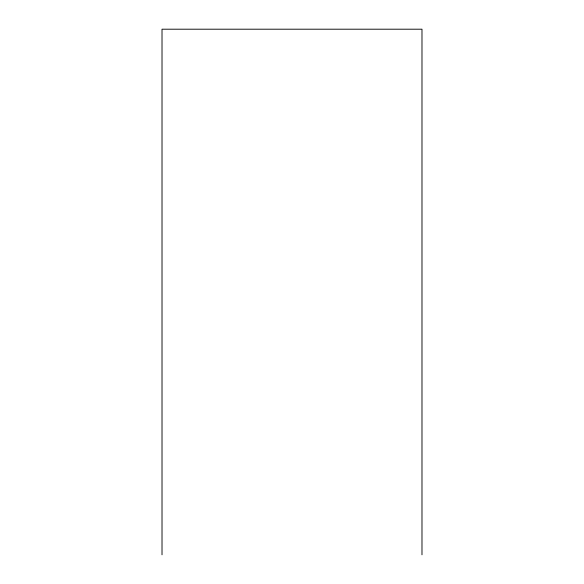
<?xml version="1.0" encoding="UTF-8"?>
<svg xmlns="http://www.w3.org/2000/svg" width="584" height="584" viewBox="0 0 584 584"><rect width="100%" height="100%" fill="white"/><g stroke="black" fill="none" stroke-linecap="round" stroke-linejoin="round"><path stroke-width="0.88" d="M421.984 554.8L421.984 29.2L162.016 29.2L162.016 554.8"/></g></svg>
